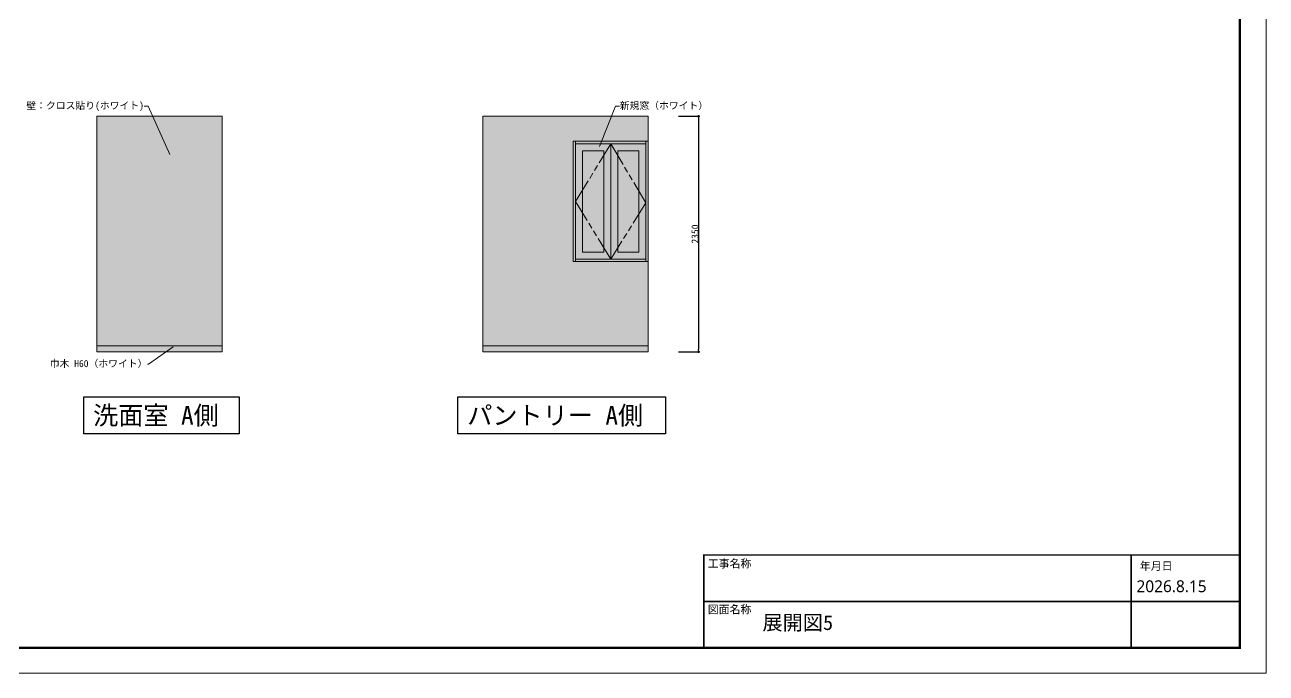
# Model space of a CAD drawing. Header units: millimetres. Extents: x -63086 to 144078, y -129912 to 13382.
# Drawn here: x 19905 to 32285, y -118755 to -112288 of the extents above; entities that cross this region are included whole.
import ezdxf
from ezdxf import colors
from ezdxf.entities.mleader import LeaderData, LeaderLine
from ezdxf.math import Vec2, Vec3

# ---------------------------------------------------------------- set-up
doc = ezdxf.new("R2010")
doc.units = ezdxf.units.MM
doc.linetypes.add('ACAD_ISO09W100', pattern=[45, 24, -3, 6, -3, 6, -3])
doc.layers.get('0').update_dxf_attribs({"lineweight": 0})
for name, color, linetype, lineweight in [('002寸法', 7, 'Continuous', 0), ('01用紙枠', 7, 'Continuous', 5), ('展開', 7, 'Continuous', 9), ('展開建具用', 250, 'Continuous', 9)]:
    doc.layers.add(name, color=color, linetype=linetype, lineweight=lineweight)
doc.layers.add('文字', color=7, linetype='Continuous')
doc.styles.get("Standard").update_dxf_attribs({"font": 'MS Mincho.ttf'})
doc.styles.add('メイリオ', font='')
doc.styles.add('小岩', font='MS Mincho.ttf', dxfattribs={"height": 150})
doc.styles.get('メイリオ').set_extended_font_data('Meiryo')
doc.dimstyles.new('寸法', dxfattribs={"dimtxt": 70, "dimasz": 25, "dimexe": 1.5, "dimexo": 200, "dimtad": 1, "dimdec": 0, "dimtxsty": 'Standard', "dimblk": 'DOT', "dimcen": 2.5, "dimadec": 0, "dimazin": 0, "dimtfac": 1, "dimtdec": 0, "dimtmove": 0, "dimatfit": 3, "dimfxl": 200, "dimfxlon": 1, "dimarcsym": 0})

# ---------------------------------------------------------------- blocks, each defined once
blk = doc.blocks.new('_Dot')
at = {"color": 0, "linetype": 'ByBlock', "lineweight": -2}
blk.add_line((-0.5, 0), (-1, 0), dxfattribs=at)
at = {"color": 0, "linetype": 'ByBlock', "const_width": 0.5}
blk.add_lwpolyline([(-0.25, 0, 1), (0.25, 0, 1)], format="xyb", close=True, dxfattribs=at)
blk = doc.blocks.new('*D782')
at = {"layer": '002寸法', "color": 0, "lineweight": -2, "ltscale": 10, "transparency": 16777216}
for p, q in [((26425, -113200), (26626, -113200)), ((26625, -113225), (26625, -115525)), ((26425, -115550), (26626, -115550))]:
    blk.add_line(p, q, dxfattribs=at)
at = {"layer": 'Defpoints', "color": 0, "ltscale": 10, "transparency": 16777216}
for p in [(26123, -113200), (26123, -115550), (26625, -115550)]:
    blk.add_point(p, dxfattribs=at)
at = {"layer": '002寸法', "color": 0, "lineweight": -2, "ltscale": 10, "transparency": 16777216, "xscale": 25, "yscale": 25, "zscale": 25}
for p, rotation in [((26625, -113200), 90), ((26625, -115550), 270)]:
    blk.add_blockref('_Dot', p, dxfattribs=dict(at, rotation=rotation))
at = {"layer": '002寸法', "color": 0, "ltscale": 10, "transparency": 16777216, "insert": (26589, -114375), "char_height": 70, "attachment_point": 5, "rotation": 90}
blk.add_mtext('2350', dxfattribs=at)

msp = doc.modelspace()

# ---------------------------------------------------------------- hatches: boundary and pattern name
at = {"layer": '展開', "ltscale": 10, "true_color": 0xfffefa}
h = msp.add_hatch(color=7, dxfattribs=at)
h.dxf.hatch_style = 1
h.paths.add_polyline_path([(21872.6935, -113200.275), (20622.6935, -113200.275), (20622.6935, -115490.275), (21872.6935, -115490.275)])
h = msp.add_hatch(color=7, dxfattribs=at)
h.dxf.hatch_style = 1
h.paths.add_polyline_path([(25373.2114, -113450.275), (26123.2114, -113450.275), (26123.2114, -113200.275), (24473.2114, -113200.275), (24473.2114, -115490.275), (26123.2114, -115490.275), (26123.2114, -114650.275), (25373.2114, -114650.275)])
at = {"layer": '展開', "ltscale": 10, "true_color": 0xffffff}
h = msp.add_hatch(color=7, dxfattribs=at)
h.dxf.hatch_style = 1
h.paths.add_polyline_path([(26098.2114, -113450.275), (25398.2114, -113450.275), (25398.2114, -113475.275), (26098.2114, -113475.275)])
h.paths.add_polyline_path([(25398.2114, -113450.275), (25373.2114, -113450.275), (25373.2114, -114650.275), (25398.2114, -114650.275)])
h.paths.add_polyline_path([(26123.2114, -113475.275), (26123.2114, -113450.275), (26098.2114, -113450.275), (26098.2114, -113475.275), (26098.2114, -114650.275), (26123.2114, -114650.275)])
h.paths.add_polyline_path([(26098.2114, -114625.275), (25398.2114, -114625.275), (25398.2114, -114650.275), (26098.2114, -114650.275)])
h = msp.add_hatch(color=7, dxfattribs=at)
h.dxf.hatch_style = 1
h.paths.add_polyline_path([(25748.2114, -113475.275), (25398.2114, -113475.275), (25398.2114, -114625.275), (25748.2114, -114625.275)])
h.paths.add_polyline_path([(25468.2114, -114555.275), (25468.2114, -113545.275), (25678.2114, -113545.275), (25678.2114, -114555.275)], flags=16)
h.paths.add_polyline_path([(26098.2114, -113475.275), (25748.2114, -113475.275), (25748.2114, -114625.275), (26098.2114, -114625.275)])
h.paths.add_polyline_path([(25818.2114, -114555.275), (25818.2114, -113545.275), (26028.2114, -113545.275), (26028.2114, -114555.275)], flags=16)
at = {"layer": '展開', "ltscale": 10}
h = msp.add_hatch(color=256, dxfattribs=at)
h.dxf.hatch_style = 1
h.set_gradient(color1=(122, 175, 223), name='CYLINDER')
h.paths.add_polyline_path([(25678.2114, -113545.275), (25468.2114, -113545.275), (25468.2114, -114555.275), (25678.2114, -114555.275)])
h = msp.add_hatch(color=256, dxfattribs=at)
h.dxf.hatch_style = 1
h.set_gradient(color1=(122, 175, 223), name='CYLINDER')
h.paths.add_polyline_path([(26028.2114, -113545.275), (25818.2114, -113545.275), (25818.2114, -114555.275), (26028.2114, -114555.275)])
at = {"layer": '展開建具用', "ltscale": 10, "true_color": 0xfffdf5}
h = msp.add_hatch(color=7, dxfattribs=at)
h.dxf.hatch_style = 1
h.paths.add_polyline_path([(21872.6935, -115490.275), (20622.6935, -115490.275), (20622.6935, -115550.275), (21872.6935, -115550.275)])
h = msp.add_hatch(color=7, dxfattribs=at)
h.dxf.hatch_style = 1
h.paths.add_polyline_path([(26123.2114, -115490.275), (24473.2114, -115490.275), (24473.2114, -115550.275), (26123.2114, -115550.275)])

# ---------------------------------------------------------------- linework, layer by layer
at = {"layer": '01用紙枠'}
msp.add_lwpolyline([(13390.554, -105394.35), (13390.554, -118755.4429), (32285.0288, -118755.4429), (32285.0288, -105394.35)], close=True, dxfattribs=at)
msp.add_lwpolyline([(13390.554, -105394.35), (13390.554, -118755.4429), (32285.0288, -118755.4429), (32285.0288, -105394.35)], close=True, dxfattribs=at)
for points, const_width in [([(13653.0698, -118502.3168), (32022.513, -118502.3168), (32022.513, -105647.4761), (13653.0698, -105647.4761)], 22.4934), ([(13653.0698, -118502.3168), (32022.513, -118502.3168), (32022.513, -105647.4761), (13653.0698, -105647.4761)], 22.4934), ([(13653.0698, -118502.3168), (32022.513, -118502.3168), (32022.513, -105647.4761), (13653.0698, -105647.4761)], 22.4934), ([(30939.2855, -117576.686), (26676.1969, -117576.686), (26676.1969, -118039.5014), (30939.2855, -118039.5014)], 16.437), ([(30939.2855, -117576.686), (32022.513, -117576.686), (32022.513, -118039.5014), (30939.2855, -118039.5014)], 16.437), ([(30939.2855, -118039.5014), (26676.1969, -118039.5014), (26676.1969, -118502.3168), (30939.2855, -118502.3168)], 16.437), ([(30939.2855, -118039.5014), (32022.513, -118039.5014), (32022.513, -118502.3168), (30939.2855, -118502.3168)], 16.437)]:
    msp.add_lwpolyline(points, close=True, dxfattribs=dict(at, const_width=const_width))
at = {"layer": '01用紙枠', "lineweight": 5, "const_width": 22.4934}
msp.add_lwpolyline([(13653.0698, -118502.3168), (32022.513, -118502.3168), (32022.513, -105647.4761), (13653.0698, -105647.4761)], close=True, dxfattribs=at)
msp.add_lwpolyline([(13653.0698, -118502.3168), (32022.513, -118502.3168), (32022.513, -105647.4761), (13653.0698, -105647.4761)], close=True, dxfattribs=at)
at = {"layer": '展開建具用', "ltscale": 10}
for p, q in [((20622.6935, -115550.275), (20622.6935, -113200.275)), ((20622.6935, -113200.275), (21872.6935, -113200.275)), ((21872.6935, -115550.275), (21872.6935, -113200.275)), ((24473.2114, -113200.275), (26123.2114, -113200.275)), ((24473.2114, -115550.275), (24473.2114, -113200.275)), ((24473.2114, -113200.275), (25373.2114, -113200.275)), ((26123.2114, -115550.275), (26123.2114, -113200.275)), ((25373.2114, -113450.275), (25373.2114, -114650.275)), ((25373.2114, -113450.275), (26123.2114, -113450.275)), ((25373.2114, -113450.275), (25373.2114, -114650.275)), ((25398.2114, -113450.275), (25398.2114, -114650.275)), ((25398.2114, -113475.275), (26098.2114, -113475.275)), ((25398.2114, -113475.275), (26098.2114, -113475.275)), ((25398.2114, -113475.275), (26098.2114, -113475.275)), ((25748.2114, -113475.275), (25748.2114, -114625.275)), ((26098.2114, -113475.275), (26098.2114, -113450.275)), ((26098.2114, -113475.275), (26098.2114, -114650.275)), ((26123.2114, -113475.275), (26123.2114, -114650.275)), ((25468.2114, -113545.275), (25678.2114, -113545.275)), ((25468.2114, -113545.275), (25468.2114, -114555.275)), ((25678.2114, -113545.275), (25678.2114, -114555.275)), ((25818.2114, -113545.275), (25818.2114, -114555.275)), ((25818.2114, -113545.275), (26028.2114, -113545.275)), ((26028.2114, -113545.275), (26028.2114, -114555.275)), ((25398.2114, -114625.275), (26098.2114, -114625.275)), ((25468.2114, -114555.275), (25678.2114, -114555.275)), ((25818.2114, -114555.275), (26028.2114, -114555.275)), ((25373.2114, -114650.275), (26123.2114, -114650.275)), ((20622.6935, -115550.275), (20622.6935, -115490.275)), ((20622.6935, -115490.275), (21872.6935, -115490.275)), ((24473.2114, -115550.275), (24473.2114, -115490.275)), ((24473.2114, -115490.275), (26123.2114, -115490.275)), ((20622.6935, -115550.275), (21872.6935, -115550.275)), ((24473.2114, -115550.275), (26123.2114, -115550.275))]:
    msp.add_line(p, q, dxfattribs=at)
at = {"layer": '展開建具用', "linetype": 'ACAD_ISO09W100', "ltscale": 10}
for p, q in [((25398.2114, -114050.275), (25748.2114, -113475.275)), ((25748.2114, -113475.275), (26098.2114, -114062.775)), ((25748.2114, -114625.275), (25398.2114, -114050.275)), ((26098.2114, -114062.775), (25748.2114, -114625.275))]:
    msp.add_line(p, q, dxfattribs=at)

# ---------------------------------------------------------------- texts
at = {"layer": '01用紙枠', "style": 'メイリオ'}
for s, height, p in [('工事名称', 79.79576, (26716.0948, -117702.3643)), ('年月日', 79.79576, (31025.066, -117726.473)), ('2026.8.15', 118.34631, (30991.3193, -117947.3961)), ('図面名称', 79.79576, (26716.0948, -118159.195))]:
    msp.add_text(s, height=height, dxfattribs=at).set_placement(p)
at = {"layer": '文字', "ltscale": 10, "char_height": 183.84467, "attachment_point": 1, "style": '小岩', "bg_fill": 16, "box_fill_scale": 1.5, "bg_fill_color": 256, "bg_fill_transparency": 0}
for s, width, insert in [('洗面室 A側', 1364.981192, (20585.8434, -116091.9777)), ('パントリー A側', 1884.552458, (24316.8032, -116091.9777))]:
    msp.add_mtext_dynamic_manual_height_columns(s, width=width, gutter_width=919.2234, heights=[238.4728], dxfattribs=dict(at, insert=insert))
at = {"layer": '文字', "ltscale": 10, "insert": (27261.2066, -118176.9784), "char_height": 147.71164, "attachment_point": 1, "style": '小岩'}
msp.add_mtext_dynamic_manual_height_columns('展開図5', width=1814.497508, gutter_width=738.5582, heights=[0], dxfattribs=at)

# ---------------------------------------------------------------- dimensions: what is measured, and where the dimension line sits
at = {"layer": '002寸法', "ltscale": 10}
dim = msp.add_linear_dim(base=(26624.9543, -115550.275), p1=(26123.2114, -113200.275), p2=(26123.2114, -115550.275), angle=90, dimstyle='寸法', dxfattribs=at)
dim.commit()
dim.dimension.update_dxf_attribs({"geometry": '*D782', "text_midpoint": (26589.3293, -114375.275)})

# ---------------------------------------------------------------- leaders
at = {"layer": '文字', "ltscale": 10}
ml = msp.add_multileader_mtext('Standard', dxfattribs=at)
ml.set_content('壁：クロス貼り(ホワイト)', color=256)
ml.set_leader_properties(lineweight=0)
ml.build(insert=Vec2(0, 0))
ctx = ml.context
ctx.base_point, ctx.char_height, ctx.plane_origin = Vec3(19886.9559, -113099.8152), 70, Vec3(19838.5852, -113751.7706)
ctx.text_align_type = 2
notes = []
notes.append((ctx, [(1, (1, 1, 0), (21134.7589, -113099.8152), (-1, 0), 39.803, [(0, [(21353.4881, -113586.0609)], 0, [])])]))
ctx.mtext.insert, ctx.mtext.width, ctx.mtext.alignment, ctx.mtext.flow_direction = Vec3(21092.9559, -113058.6152), 1181.545645, 3, 5
ml = msp.add_multileader_mtext('Standard', dxfattribs=at)
ml.set_content('新規窓（ホワイト）', color=256)
ml.set_leader_properties(lineweight=0)
ml.build(insert=Vec2(0, 0))
ctx = ml.context
ctx.base_point, ctx.char_height, ctx.plane_origin = Vec3(25835.7669, -113099.8152), 70, Vec3(25787.3962, -113751.7706)
notes.append((ctx, [(0, (1, 1, 0), (25795.9639, -113099.8152), (1, 0), 39.803, [(0, [(25635.7025, -113505.5102)], 0, [])])]))
ctx.mtext.insert, ctx.mtext.width, ctx.mtext.flow_direction = Vec3(25837.7669, -113059.0152), 1181.545645, 5
ml = msp.add_multileader_mtext('Standard', dxfattribs=at)
ml.set_content('巾木 H60（ホワイト）', color=256)
ml.set_leader_properties(lineweight=0)
ml.build(insert=Vec2(0, 0))
ctx = ml.context
ctx.base_point, ctx.char_height, ctx.plane_origin = Vec3(20192.0159, -115672.965), 70, Vec3(20814.1172, -116349.8412)
ctx.text_align_type = 2
notes.append((ctx, [(0, (1, 1, 0), (21138.0159, -115672.965), (-1, 0), 8, [(0, [(21387.9388, -115496.7857)], 0, [])])]))
ctx.mtext.insert, ctx.mtext.width, ctx.mtext.alignment, ctx.mtext.flow_direction = Vec3(21128.0159, -115632.165), 983.151021, 3, 5
for ctx, leaders in notes:
    for number, flags, end, landing, length, lines in leaders:
        leader = LeaderData()
        leader.index, (leader.has_last_leader_line, leader.has_dogleg_vector, leader.attachment_direction) = number, flags
        leader.last_leader_point, leader.dogleg_vector, leader.dogleg_length = Vec3(end), Vec3(landing), length
        for number, points, colour, breaks in lines:
            line = LeaderLine()
            line.index, line.vertices, line.color, line.breaks = number, Vec3.list(points), colors.encode_raw_color(colour), breaks
            leader.lines.append(line)
        ctx.leaders.append(leader)

doc.saveas('drawing.dxf')
